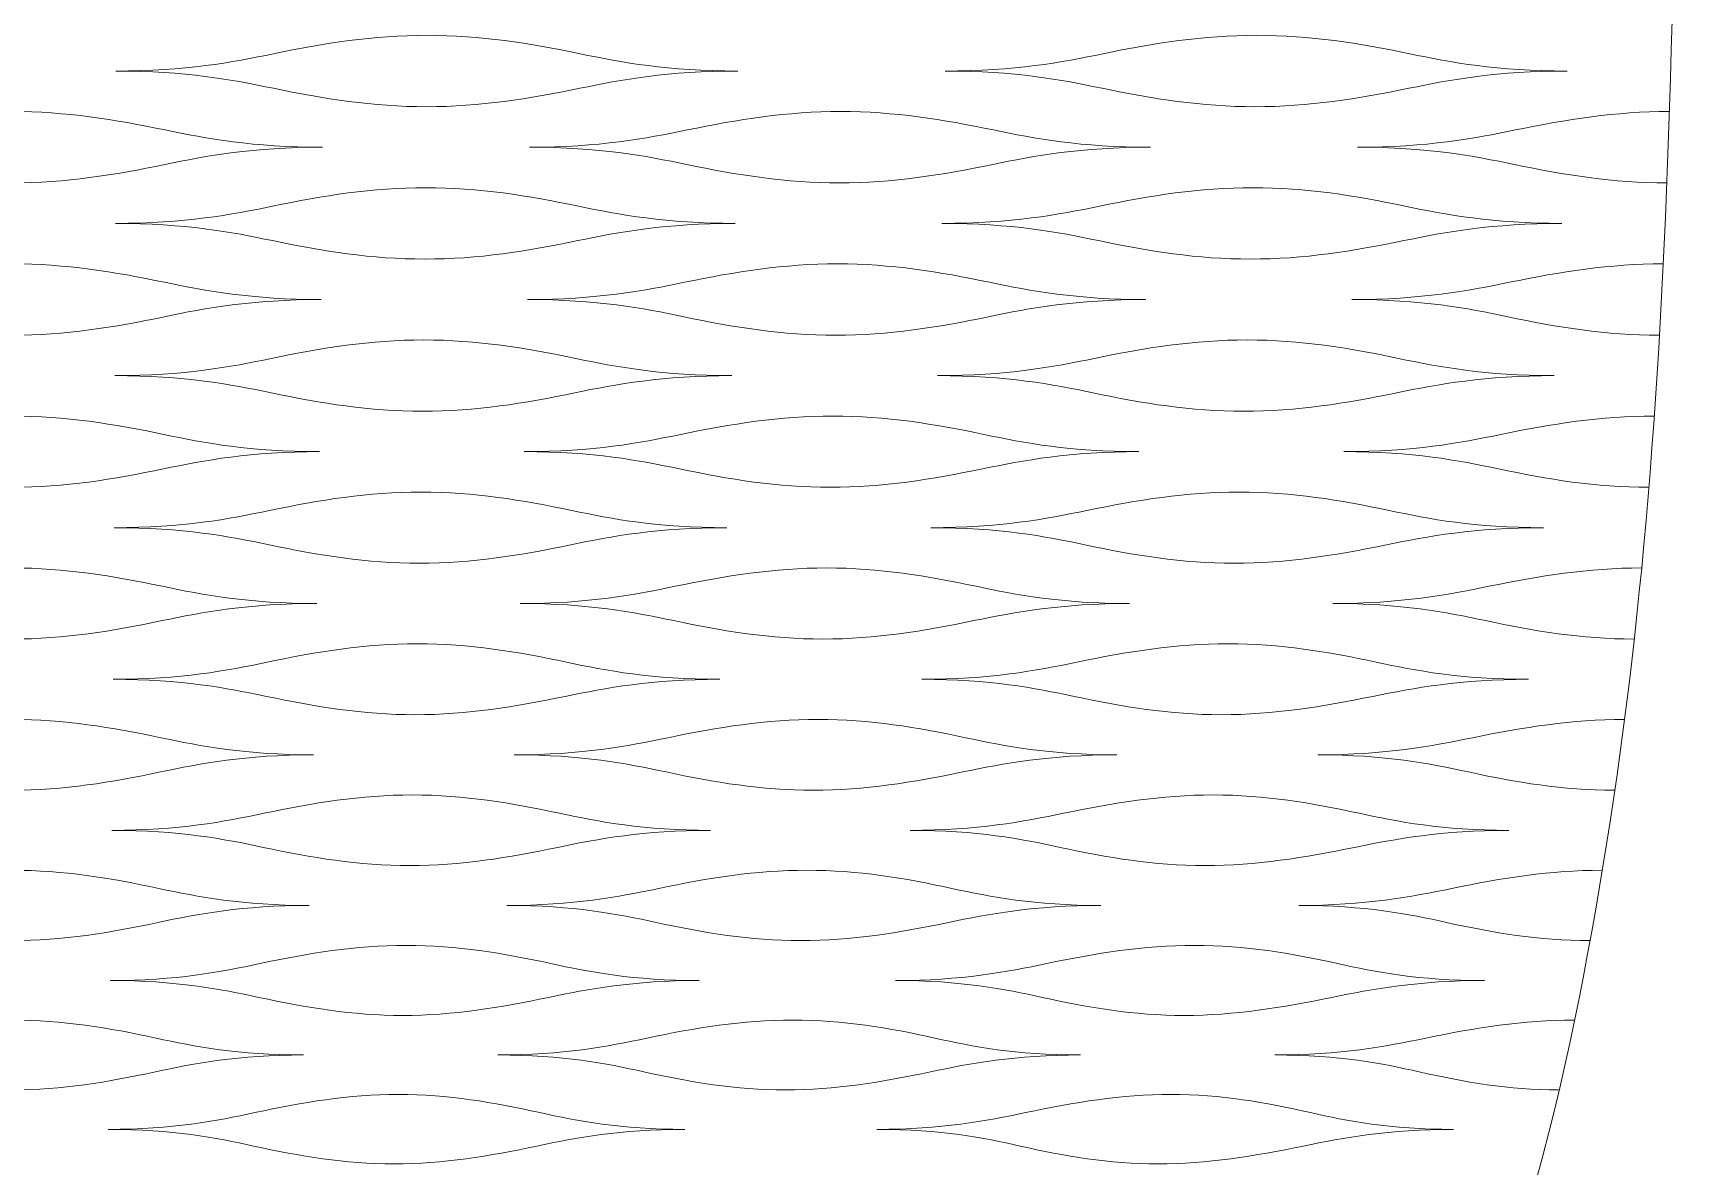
# Model space of a CAD drawing. Header units: centimetres. Extents: x -29.7 to 21.6, y -14.4 to 13.7.
# Drawn here: x 16.659 to 21.582, y 3.242 to 6.63 of the extents above; entities that cross this region are included whole.
import ezdxf

# ---------------------------------------------------------------- set-up
doc = ezdxf.new("R2010")
doc.units = ezdxf.units.CM
doc.header["$MEASUREMENT"] = 0
doc.layers.add('Layer 1', color=7, linetype='Continuous')

msp = doc.modelspace()

# ---------------------------------------------------------------- linework, layer by layer
at = {"layer": 'Layer 1', "color": 1, "lineweight": 9}
for points, knots in [([(21.58158, 9.70732), (21.58158, 6.85878), (21.58158, 5.4345), (21.33233, 4.0102), (21.33233, 4.0102), (21.08307, 2.58594), (20.58459, 1.16166), (18.59057, -0.26262)], [0, 0, 0, 0, 0.3333333, 0.3333333, 0.3333333, 0.3333333, 1, 1, 1, 1]), ([(16.9066, 6.51608), (17.11587, 6.51608), (17.25457, 6.54206), (17.37831, 6.5677), (17.37831, 6.5677), (17.52952, 6.59902), (17.67729, 6.62291), (17.8372, 6.62291), (17.8372, 6.62291), (17.99711, 6.62291), (18.14462, 6.59902), (18.29549, 6.5677), (18.29549, 6.5677), (18.41891, 6.54206), (18.55732, 6.51608), (18.76658, 6.51608)], [0, 0, 0, 0, 0.2, 0.2, 0.2, 0.2, 0.4, 0.4, 0.4, 0.4, 0.6, 0.6, 0.6, 0.6, 1, 1, 1, 1]), ([(19.38659, 6.51608), (19.59586, 6.51608), (19.73485, 6.54206), (19.85893, 6.5677), (19.85893, 6.5677), (20.0105, 6.59902), (20.15856, 6.62291), (20.31844, 6.62291), (20.31844, 6.62291), (20.47835, 6.62291), (20.62556, 6.59902), (20.77608, 6.5677), (20.77608, 6.5677), (20.89924, 6.54206), (21.03728, 6.51608), (21.24655, 6.51608)], [0, 0, 0, 0, 0.2, 0.2, 0.2, 0.2, 0.4, 0.4, 0.4, 0.4, 0.6, 0.6, 0.6, 0.6, 1, 1, 1, 1]), ([(16.9066, 6.51608), (17.11587, 6.51608), (17.2544, 6.49013), (17.37786, 6.46451), (17.37786, 6.46451), (17.52867, 6.43319), (17.67588, 6.40933), (17.8356, 6.40933), (17.8356, 6.40933), (17.99531, 6.40929), (18.14299, 6.43319), (18.29442, 6.46451), (18.29442, 6.46451), (18.4183, 6.49013), (18.55732, 6.51608), (18.76658, 6.51608)], [0, 0, 0, 0, 0.2, 0.2, 0.2, 0.2, 0.4, 0.4, 0.4, 0.4, 0.6, 0.6, 0.6, 0.6, 1, 1, 1, 1]), ([(19.38659, 6.51608), (19.59586, 6.51608), (19.73391, 6.49013), (19.85687, 6.46451), (19.85687, 6.46451), (20.00716, 6.43319), (20.15394, 6.40933), (20.31362, 6.40933), (20.31362, 6.40933), (20.47333, 6.40929), (20.62147, 6.43319), (20.77346, 6.46451), (20.77346, 6.46451), (20.89783, 6.49013), (21.03728, 6.51608), (21.24655, 6.51608)], [0, 0, 0, 0, 0.2, 0.2, 0.2, 0.2, 0.4, 0.4, 0.4, 0.4, 0.6, 0.6, 0.6, 0.6, 1, 1, 1, 1]), ([(16.59661, 6.39507), (16.75628, 6.39507), (16.90369, 6.3712), (17.05447, 6.33986), (17.05447, 6.33986), (17.17785, 6.31426), (17.31614, 6.2883), (17.52504, 6.2883)], [0, 0, 0, 0, 0.3333333, 0.3333333, 0.3333333, 0.3333333, 1, 1, 1, 1]), ([(19.0744, 6.39507), (18.91468, 6.39507), (18.76685, 6.3712), (18.61552, 6.33986), (18.61552, 6.33986), (18.49167, 6.31426), (18.35294, 6.2883), (18.14399, 6.2883)], [0, 0, 0, 0, 0.3333333, 0.3333333, 0.3333333, 0.3333333, 1, 1, 1, 1]), ([(19.0744, 6.39507), (19.23408, 6.39507), (19.38104, 6.3712), (19.53126, 6.33986), (19.53126, 6.33986), (19.65418, 6.31426), (19.79197, 6.2883), (20.00087, 6.2883)], [0, 0, 0, 0, 0.3333333, 0.3333333, 0.3333333, 0.3333333, 1, 1, 1, 1]), ([(21.55216, 6.39507), (21.39249, 6.39507), (21.24419, 6.3712), (21.0923, 6.33986), (21.0923, 6.33986), (20.96796, 6.31426), (20.82877, 6.2883), (20.61983, 6.2883)], [0, 0, 0, 0, 0.3333333, 0.3333333, 0.3333333, 0.3333333, 1, 1, 1, 1]), ([(16.59661, 6.1815), (16.75605, 6.1815), (16.90327, 6.2054), (17.05414, 6.23672), (17.05414, 6.23672), (17.17759, 6.26235), (17.31614, 6.2883), (17.52504, 6.2883)], [0, 0, 0, 0, 0.3333333, 0.3333333, 0.3333333, 0.3333333, 1, 1, 1, 1]), ([(19.07054, 6.1815), (18.91108, 6.1815), (18.7643, 6.2054), (18.61398, 6.23672), (18.61398, 6.23672), (18.49098, 6.26235), (18.35294, 6.2883), (18.14399, 6.2883)], [0, 0, 0, 0, 0.3333333, 0.3333333, 0.3333333, 0.3333333, 1, 1, 1, 1]), ([(19.07054, 6.1815), (19.22993, 6.1815), (19.3776, 6.2054), (19.52903, 6.23672), (19.52903, 6.23672), (19.65297, 6.26235), (19.79197, 6.2883), (20.00087, 6.2883)], [0, 0, 0, 0, 0.3333333, 0.3333333, 0.3333333, 0.3333333, 1, 1, 1, 1]), ([(21.54441, 6.1815), (21.38495, 6.1815), (21.23863, 6.2054), (21.0889, 6.23672), (21.0889, 6.23672), (20.96637, 6.26235), (20.82877, 6.2883), (20.61983, 6.2883)], [0, 0, 0, 0, 0.3333333, 0.3333333, 0.3333333, 0.3333333, 1, 1, 1, 1]), ([(16.90556, 6.06047), (17.11413, 6.06047), (17.25241, 6.08643), (17.3758, 6.11206), (17.3758, 6.11206), (17.52661, 6.14338), (17.67398, 6.16726), (17.8334, 6.16726), (17.8334, 6.16726), (17.99282, 6.16726), (18.13978, 6.14338), (18.29003, 6.11206), (18.29003, 6.11206), (18.41296, 6.08643), (18.55077, 6.06047), (18.75936, 6.06047)], [0, 0, 0, 0, 0.2, 0.2, 0.2, 0.2, 0.4, 0.4, 0.4, 0.4, 0.6, 0.6, 0.6, 0.6, 1, 1, 1, 1]), ([(19.37726, 6.06047), (19.58585, 6.06047), (19.72457, 6.08643), (19.84845, 6.11206), (19.84845, 6.11206), (19.99983, 6.14338), (20.14763, 6.16726), (20.30702, 6.16726), (20.30702, 6.16726), (20.46647, 6.16726), (20.61299, 6.14338), (20.76266, 6.11206), (20.76266, 6.11206), (20.88516, 6.08643), (21.02245, 6.06047), (21.23106, 6.06047)], [0, 0, 0, 0, 0.2, 0.2, 0.2, 0.2, 0.4, 0.4, 0.4, 0.4, 0.6, 0.6, 0.6, 0.6, 1, 1, 1, 1]), ([(16.90556, 6.06047), (17.11413, 6.06047), (17.25218, 6.03456), (17.37507, 6.00893), (17.37507, 6.00893), (17.5253, 5.97765), (17.67189, 5.95378), (17.83098, 5.95378), (17.83098, 5.95378), (17.99014, 5.95378), (18.13738, 5.97764), (18.28842, 6.00893), (18.28842, 6.00893), (18.41205, 6.03456), (18.55077, 6.06047), (18.75936, 6.06047)], [0, 0, 0, 0, 0.2, 0.2, 0.2, 0.2, 0.4, 0.4, 0.4, 0.4, 0.6, 0.6, 0.6, 0.6, 1, 1, 1, 1]), ([(19.37726, 6.06047), (19.58585, 6.06047), (19.72318, 6.03456), (19.84541, 6.00893), (19.84541, 6.00893), (19.99478, 5.97765), (20.14072, 5.95378), (20.29985, 5.95378), (20.29985, 5.95378), (20.45897, 5.95378), (20.60687, 5.97764), (20.75876, 6.00893), (20.75876, 6.00893), (20.88307, 6.03456), (21.02245, 6.06047), (21.23106, 6.06047)], [0, 0, 0, 0, 0.2, 0.2, 0.2, 0.2, 0.4, 0.4, 0.4, 0.4, 0.6, 0.6, 0.6, 0.6, 1, 1, 1, 1]), ([(16.59661, 5.93955), (16.75569, 5.93955), (16.90254, 5.91568), (17.05267, 5.8844), (17.05267, 5.8844), (17.17553, 5.85877), (17.31315, 5.83285), (17.5212, 5.83285)], [0, 0, 0, 0, 0.3333333, 0.3333333, 0.3333333, 0.3333333, 1, 1, 1, 1]), ([(19.06507, 5.93955), (18.90598, 5.93955), (18.7585, 5.91568), (18.60753, 5.8844), (18.60753, 5.8844), (18.48401, 5.85877), (18.34567, 5.83285), (18.13761, 5.83285)], [0, 0, 0, 0, 0.3333333, 0.3333333, 0.3333333, 0.3333333, 1, 1, 1, 1]), ([(19.06507, 5.93955), (19.22416, 5.93955), (19.37036, 5.91568), (19.51963, 5.8844), (19.51963, 5.8844), (19.64181, 5.85877), (19.77874, 5.83285), (19.9868, 5.83285)], [0, 0, 0, 0, 0.3333333, 0.3333333, 0.3333333, 0.3333333, 1, 1, 1, 1]), ([(21.53354, 5.93955), (21.37445, 5.93955), (21.22632, 5.91568), (21.07452, 5.8844), (21.07452, 5.8844), (20.95029, 5.85877), (20.81126, 5.83285), (20.60321, 5.83285)], [0, 0, 0, 0, 0.3333333, 0.3333333, 0.3333333, 0.3333333, 1, 1, 1, 1]), ([(16.59661, 5.72616), (16.75533, 5.72616), (16.90186, 5.75001), (17.05214, 5.7813), (17.05214, 5.7813), (17.17511, 5.80691), (17.31315, 5.83285), (17.5212, 5.83285)], [0, 0, 0, 0, 0.3333333, 0.3333333, 0.3333333, 0.3333333, 1, 1, 1, 1]), ([(19.05935, 5.72616), (18.90064, 5.72616), (18.75471, 5.75001), (18.60527, 5.7813), (18.60527, 5.7813), (18.483, 5.80691), (18.34567, 5.83285), (18.13761, 5.83285)], [0, 0, 0, 0, 0.3333333, 0.3333333, 0.3333333, 0.3333333, 1, 1, 1, 1]), ([(19.05935, 5.72616), (19.21807, 5.72616), (19.36526, 5.75001), (19.51636, 5.7813), (19.51636, 5.7813), (19.64004, 5.80691), (19.77874, 5.83285), (19.9868, 5.83285)], [0, 0, 0, 0, 0.3333333, 0.3333333, 0.3333333, 0.3333333, 1, 1, 1, 1]), ([(21.52209, 5.72616), (21.36339, 5.72616), (21.21808, 5.75001), (21.06952, 5.7813), (21.06952, 5.7813), (20.9479, 5.80691), (20.81126, 5.83285), (20.60321, 5.83285)], [0, 0, 0, 0, 0.3333333, 0.3333333, 0.3333333, 0.3333333, 1, 1, 1, 1]), ([(16.90404, 5.60522), (17.11161, 5.60522), (17.24924, 5.63115), (17.37213, 5.65677), (17.37213, 5.65677), (17.52229, 5.68806), (17.66907, 5.71192), (17.82774, 5.71192), (17.82774, 5.71192), (17.98645, 5.71194), (18.13264, 5.68806), (18.28198, 5.65677), (18.28198, 5.65677), (18.40419, 5.63115), (18.54112, 5.60522), (18.74865, 5.60522)], [0, 0, 0, 0, 0.2, 0.2, 0.2, 0.2, 0.4, 0.4, 0.4, 0.4, 0.6, 0.6, 0.6, 0.6, 1, 1, 1, 1]), ([(19.36356, 5.60522), (19.57108, 5.60522), (19.70943, 5.63115), (19.83301, 5.65677), (19.83301, 5.65677), (19.98402, 5.68806), (20.13143, 5.71192), (20.29013, 5.71192), (20.29013, 5.71192), (20.44882, 5.71194), (20.59437, 5.68806), (20.74286, 5.65677), (20.74286, 5.65677), (20.86441, 5.63115), (21.00062, 5.60522), (21.20819, 5.60522)], [0, 0, 0, 0, 0.2, 0.2, 0.2, 0.2, 0.4, 0.4, 0.4, 0.4, 0.6, 0.6, 0.6, 0.6, 1, 1, 1, 1]), ([(16.90404, 5.60522), (17.11161, 5.60522), (17.24884, 5.57932), (17.37105, 5.55376), (17.37105, 5.55376), (17.52039, 5.52252), (17.66603, 5.49867), (17.82431, 5.49867), (17.82431, 5.49867), (17.98255, 5.49867), (18.12917, 5.52252), (18.27969, 5.55376), (18.27969, 5.55376), (18.40288, 5.57932), (18.54112, 5.60522), (18.74865, 5.60522)], [0, 0, 0, 0, 0.2, 0.2, 0.2, 0.2, 0.4, 0.4, 0.4, 0.4, 0.6, 0.6, 0.6, 0.6, 1, 1, 1, 1]), ([(19.36356, 5.60522), (19.57108, 5.60522), (19.7074, 5.57932), (19.82862, 5.55376), (19.82862, 5.55376), (19.97672, 5.52252), (20.12151, 5.49867), (20.27972, 5.49867), (20.27972, 5.49867), (20.43799, 5.49867), (20.5855, 5.52252), (20.73726, 5.55376), (20.73726, 5.55376), (20.8614, 5.57932), (21.00062, 5.60522), (21.20819, 5.60522)], [0, 0, 0, 0, 0.2, 0.2, 0.2, 0.2, 0.4, 0.4, 0.4, 0.4, 0.6, 0.6, 0.6, 0.6, 1, 1, 1, 1]), ([(16.59661, 5.48447), (16.75481, 5.48447), (16.90084, 5.46064), (17.05002, 5.42939), (17.05002, 5.42939), (17.17216, 5.40382), (17.30887, 5.37793), (17.51567, 5.37793)], [0, 0, 0, 0, 0.3333333, 0.3333333, 0.3333333, 0.3333333, 1, 1, 1, 1]), ([(19.05152, 5.48447), (18.89328, 5.48447), (18.74636, 5.46064), (18.59597, 5.42939), (18.59597, 5.42939), (18.47291, 5.40382), (18.33519, 5.37793), (18.12838, 5.37793)], [0, 0, 0, 0, 0.3333333, 0.3333333, 0.3333333, 0.3333333, 1, 1, 1, 1]), ([(19.05152, 5.48447), (19.20973, 5.48447), (19.35484, 5.46064), (19.50284, 5.42939), (19.50284, 5.42939), (19.62397, 5.40382), (19.7597, 5.37793), (19.96651, 5.37793)], [0, 0, 0, 0, 0.3333333, 0.3333333, 0.3333333, 0.3333333, 1, 1, 1, 1]), ([(21.50641, 5.48447), (21.3482, 5.48447), (21.20037, 5.46064), (21.04877, 5.42939), (21.04877, 5.42939), (20.92473, 5.40382), (20.78606, 5.37793), (20.57925, 5.37793)], [0, 0, 0, 0, 0.3333333, 0.3333333, 0.3333333, 0.3333333, 1, 1, 1, 1]), ([(16.59661, 5.27138), (16.75432, 5.27138), (16.89989, 5.29522), (17.0493, 5.32647), (17.0493, 5.32647), (17.17156, 5.35204), (17.30887, 5.37793), (17.51567, 5.37793)], [0, 0, 0, 0, 0.3333333, 0.3333333, 0.3333333, 0.3333333, 1, 1, 1, 1]), ([(19.04341, 5.27138), (18.88569, 5.27138), (18.74096, 5.29522), (18.59276, 5.32647), (18.59276, 5.32647), (18.47148, 5.35204), (18.33519, 5.37793), (18.12838, 5.37793)], [0, 0, 0, 0, 0.3333333, 0.3333333, 0.3333333, 0.3333333, 1, 1, 1, 1]), ([(19.04341, 5.27138), (19.20109, 5.27138), (19.34761, 5.29522), (19.4982, 5.32647), (19.4982, 5.32647), (19.62142, 5.35204), (19.7597, 5.37793), (19.96651, 5.37793)], [0, 0, 0, 0, 0.3333333, 0.3333333, 0.3333333, 0.3333333, 1, 1, 1, 1]), ([(21.49018, 5.27138), (21.3325, 5.27138), (21.18868, 5.29522), (21.04167, 5.32647), (21.04167, 5.32647), (20.92135, 5.35204), (20.78606, 5.37793), (20.57925, 5.37793)], [0, 0, 0, 0, 0.3333333, 0.3333333, 0.3333333, 0.3333333, 1, 1, 1, 1]), ([(16.90186, 5.15064), (17.10794, 5.15064), (17.24469, 5.17653), (17.36687, 5.20209), (17.36687, 5.20209), (17.5161, 5.23334), (17.66204, 5.25719), (17.81969, 5.25719), (17.81969, 5.25719), (17.97734, 5.25719), (18.12243, 5.23334), (18.27052, 5.20209), (18.27052, 5.20209), (18.39169, 5.17653), (18.52744, 5.15064), (18.7335, 5.15064)], [0, 0, 0, 0, 0.2, 0.2, 0.2, 0.2, 0.4, 0.4, 0.4, 0.4, 0.6, 0.6, 0.6, 0.6, 1, 1, 1, 1]), ([(19.34405, 5.15064), (19.55013, 5.15064), (19.68786, 5.17653), (19.81099, 5.20209), (19.81099, 5.20209), (19.96144, 5.23334), (20.10829, 5.25719), (20.26591, 5.25719), (20.26591, 5.25719), (20.42359, 5.25719), (20.56776, 5.23334), (20.71464, 5.20209), (20.71464, 5.20209), (20.83486, 5.17653), (20.96963, 5.15064), (21.17569, 5.15064)], [0, 0, 0, 0, 0.2, 0.2, 0.2, 0.2, 0.4, 0.4, 0.4, 0.4, 0.6, 0.6, 0.6, 0.6, 1, 1, 1, 1]), ([(16.90186, 5.15064), (17.10794, 5.15064), (17.24419, 5.12481), (17.36538, 5.09931), (17.36538, 5.09931), (17.51345, 5.06813), (17.65788, 5.04435), (17.81488, 5.04435), (17.81488, 5.04435), (17.97195, 5.04435), (18.11758, 5.06813), (18.26731, 5.09931), (18.26731, 5.09931), (18.38985, 5.12481), (18.52744, 5.15064), (18.7335, 5.15064)], [0, 0, 0, 0, 0.2, 0.2, 0.2, 0.2, 0.4, 0.4, 0.4, 0.4, 0.6, 0.6, 0.6, 0.6, 1, 1, 1, 1]), ([(19.34405, 5.15064), (19.55013, 5.15064), (19.68502, 5.12481), (19.80487, 5.09931), (19.80487, 5.09931), (19.95136, 5.06813), (20.09448, 5.04435), (20.25151, 5.04435), (20.25151, 5.04435), (20.40857, 5.04435), (20.55545, 5.06813), (20.70685, 5.09931), (20.70685, 5.09931), (20.8307, 5.12481), (20.96963, 5.15064), (21.17569, 5.15064)], [0, 0, 0, 0, 0.2, 0.2, 0.2, 0.2, 0.4, 0.4, 0.4, 0.4, 0.6, 0.6, 0.6, 0.6, 1, 1, 1, 1]), ([(16.59661, 5.03019), (16.75359, 5.03019), (16.89845, 5.00643), (17.04638, 4.97525), (17.04638, 4.97525), (17.16741, 4.94973), (17.30291, 4.92391), (17.50799, 4.92391)], [0, 0, 0, 0, 0.3333333, 0.3333333, 0.3333333, 0.3333333, 1, 1, 1, 1]), ([(19.03251, 5.03019), (18.87551, 5.03019), (18.72937, 5.00643), (18.57983, 4.97525), (18.57983, 4.97525), (18.45747, 4.94973), (18.32063, 4.92391), (18.11555, 4.92391)], [0, 0, 0, 0, 0.3333333, 0.3333333, 0.3333333, 0.3333333, 1, 1, 1, 1]), ([(19.03251, 5.03019), (19.18948, 5.03019), (19.33312, 5.00643), (19.47938, 4.97525), (19.47938, 4.97525), (19.5991, 4.94973), (19.73322, 4.92391), (19.9383, 4.92391)], [0, 0, 0, 0, 0.3333333, 0.3333333, 0.3333333, 0.3333333, 1, 1, 1, 1]), ([(21.46835, 5.03019), (21.31139, 5.03019), (21.164, 5.00643), (21.01284, 4.97525), (21.01284, 4.97525), (20.88916, 4.94973), (20.75097, 4.92391), (20.54587, 4.92391)], [0, 0, 0, 0, 0.3333333, 0.3333333, 0.3333333, 0.3333333, 1, 1, 1, 1]), ([(16.59661, 4.81765), (16.75288, 4.81765), (16.8972, 4.84141), (17.0454, 4.87259), (17.0454, 4.87259), (17.16666, 4.89809), (17.30291, 4.92391), (17.50799, 4.92391)], [0, 0, 0, 0, 0.3333333, 0.3333333, 0.3333333, 0.3333333, 1, 1, 1, 1]), ([(19.02137, 4.81765), (18.8651, 4.81765), (18.72201, 4.84141), (18.57545, 4.87259), (18.57545, 4.87259), (18.45554, 4.89809), (18.32063, 4.92391), (18.11555, 4.92391)], [0, 0, 0, 0, 0.3333333, 0.3333333, 0.3333333, 0.3333333, 1, 1, 1, 1]), ([(19.02137, 4.81765), (19.17766, 4.81765), (19.32324, 4.84141), (19.47303, 4.87259), (19.47303, 4.87259), (19.59563, 4.89809), (19.73322, 4.92391), (19.9383, 4.92391)], [0, 0, 0, 0, 0.3333333, 0.3333333, 0.3333333, 0.3333333, 1, 1, 1, 1]), ([(21.44612, 4.81765), (21.28985, 4.81765), (21.14803, 4.84141), (21.00311, 4.87259), (21.00311, 4.87259), (20.8845, 4.89809), (20.75097, 4.92391), (20.54587, 4.92391)], [0, 0, 0, 0, 0.3333333, 0.3333333, 0.3333333, 0.3333333, 1, 1, 1, 1]), ([(16.89891, 4.6972), (17.10297, 4.6972), (17.23846, 4.72303), (17.3596, 4.74853), (17.3596, 4.74853), (17.50759, 4.7797), (17.65238, 4.80348), (17.8086, 4.80348), (17.8086, 4.80348), (17.9648, 4.80348), (18.10836, 4.7797), (18.25478, 4.74853), (18.25478, 4.74853), (18.37457, 4.72303), (18.50869, 4.6972), (18.71278, 4.6972)], [0, 0, 0, 0, 0.2, 0.2, 0.2, 0.2, 0.4, 0.4, 0.4, 0.4, 0.6, 0.6, 0.6, 0.6, 1, 1, 1, 1]), ([(19.31738, 4.6972), (19.52146, 4.6972), (19.6583, 4.72303), (19.78074, 4.74853), (19.78074, 4.74853), (19.93038, 4.7797), (20.07641, 4.80348), (20.23262, 4.80348), (20.23262, 4.80348), (20.38883, 4.80348), (20.53117, 4.7797), (20.67593, 4.74853), (20.67593, 4.74853), (20.79437, 4.72303), (20.92715, 4.6972), (21.13125, 4.6972)], [0, 0, 0, 0, 0.2, 0.2, 0.2, 0.2, 0.4, 0.4, 0.4, 0.4, 0.6, 0.6, 0.6, 0.6, 1, 1, 1, 1]), ([(16.89891, 4.6972), (17.10297, 4.6972), (17.23782, 4.67148), (17.35763, 4.64609), (17.35763, 4.64609), (17.50405, 4.61502), (17.64678, 4.59137), (17.80215, 4.59137), (17.80215, 4.59137), (17.95758, 4.59137), (18.10191, 4.61502), (18.25053, 4.64609), (18.25053, 4.64609), (18.37208, 4.67148), (18.50869, 4.6972), (18.71278, 4.6972)], [0, 0, 0, 0, 0.2, 0.2, 0.2, 0.2, 0.4, 0.4, 0.4, 0.4, 0.6, 0.6, 0.6, 0.6, 1, 1, 1, 1]), ([(19.31738, 4.6972), (19.52146, 4.6972), (19.65451, 4.67148), (19.7726, 4.64609), (19.7726, 4.64609), (19.91686, 4.61502), (20.05792, 4.59137), (20.21331, 4.59137), (20.21331, 4.59137), (20.36871, 4.59137), (20.51475, 4.61502), (20.66545, 4.64609), (20.66545, 4.64609), (20.78881, 4.67148), (20.92715, 4.6972), (21.13125, 4.6972)], [0, 0, 0, 0, 0.2, 0.2, 0.2, 0.2, 0.4, 0.4, 0.4, 0.4, 0.6, 0.6, 0.6, 0.6, 1, 1, 1, 1]), ([(16.59661, 4.57724), (16.75192, 4.57724), (16.89528, 4.55357), (17.04147, 4.52254), (17.04147, 4.52254), (17.1611, 4.49711), (17.29492, 4.47138), (17.49768, 4.47138)], [0, 0, 0, 0, 0.3333333, 0.3333333, 0.3333333, 0.3333333, 1, 1, 1, 1]), ([(19.00678, 4.57724), (18.85149, 4.57724), (18.7065, 4.55357), (18.55817, 4.52254), (18.55817, 4.52254), (18.43678, 4.49711), (18.30119, 4.47138), (18.09844, 4.47138)], [0, 0, 0, 0, 0.3333333, 0.3333333, 0.3333333, 0.3333333, 1, 1, 1, 1]), ([(19.00678, 4.57724), (19.16215, 4.57724), (19.30383, 4.55357), (19.4479, 4.52254), (19.4479, 4.52254), (19.56578, 4.49711), (19.69784, 4.47138), (19.90059, 4.47138)], [0, 0, 0, 0, 0.3333333, 0.3333333, 0.3333333, 0.3333333, 1, 1, 1, 1]), ([(21.417, 4.57724), (21.26167, 4.57724), (21.11505, 4.55357), (20.96459, 4.52254), (20.96459, 4.52254), (20.84147, 4.49711), (20.70407, 4.47138), (20.50129, 4.47138)], [0, 0, 0, 0, 0.3333333, 0.3333333, 0.3333333, 0.3333333, 1, 1, 1, 1]), ([(16.59661, 4.36554), (16.75098, 4.36554), (16.89358, 4.38924), (17.04016, 4.42026), (17.04016, 4.42026), (17.16008, 4.44567), (17.29492, 4.47138), (17.49768, 4.47138)], [0, 0, 0, 0, 0.3333333, 0.3333333, 0.3333333, 0.3333333, 1, 1, 1, 1]), ([(18.99218, 4.36554), (18.83781, 4.36554), (18.69685, 4.38924), (18.55245, 4.42026), (18.55245, 4.42026), (18.43423, 4.44567), (18.30119, 4.47138), (18.09844, 4.47138)], [0, 0, 0, 0, 0.3333333, 0.3333333, 0.3333333, 0.3333333, 1, 1, 1, 1]), ([(18.99218, 4.36554), (19.14659, 4.36554), (19.29083, 4.38924), (19.43955, 4.42026), (19.43955, 4.42026), (19.56123, 4.44567), (19.69784, 4.47138), (19.90059, 4.47138)], [0, 0, 0, 0, 0.3333333, 0.3333333, 0.3333333, 0.3333333, 1, 1, 1, 1]), ([(21.3878, 4.36554), (21.23342, 4.36554), (21.09406, 4.38924), (20.95179, 4.42026), (20.95179, 4.42026), (20.83535, 4.44567), (20.70407, 4.47138), (20.50129, 4.47138)], [0, 0, 0, 0, 0.3333333, 0.3333333, 0.3333333, 0.3333333, 1, 1, 1, 1]), ([(16.89502, 4.24559), (17.0965, 4.24559), (17.23031, 4.27131), (17.35004, 4.29671), (17.35004, 4.29671), (17.49637, 4.32774), (17.63955, 4.35143), (17.79387, 4.35143), (17.79387, 4.35143), (17.94822, 4.35143), (18.0898, 4.32774), (18.234, 4.29671), (18.234, 4.29671), (18.35199, 4.27131), (18.48407, 4.24559), (18.68552, 4.24559)], [0, 0, 0, 0, 0.2, 0.2, 0.2, 0.2, 0.4, 0.4, 0.4, 0.4, 0.6, 0.6, 0.6, 0.6, 1, 1, 1, 1]), ([(19.28232, 4.24559), (19.4838, 4.24559), (19.61943, 4.27131), (19.74088, 4.29671), (19.74088, 4.29671), (19.88933, 4.32774), (20.03419, 4.35143), (20.18851, 4.35143), (20.18851, 4.35143), (20.34285, 4.35143), (20.4828, 4.32774), (20.62487, 4.29671), (20.62487, 4.29671), (20.74109, 4.27131), (20.87138, 4.24559), (21.07282, 4.24559)], [0, 0, 0, 0, 0.2, 0.2, 0.2, 0.2, 0.4, 0.4, 0.4, 0.4, 0.6, 0.6, 0.6, 0.6, 1, 1, 1, 1]), ([(16.89502, 4.24559), (17.0965, 4.24559), (17.22944, 4.21999), (17.34751, 4.19473), (17.34751, 4.19473), (17.49185, 4.16387), (17.63238, 4.14034), (17.78562, 4.14034), (17.78562, 4.14034), (17.93892, 4.14032), (18.08155, 4.16387), (18.22856, 4.19473), (18.22856, 4.19473), (18.34884, 4.21999), (18.48407, 4.24559), (18.68552, 4.24559)], [0, 0, 0, 0, 0.2, 0.2, 0.2, 0.2, 0.4, 0.4, 0.4, 0.4, 0.6, 0.6, 0.6, 0.6, 1, 1, 1, 1]), ([(19.28232, 4.24559), (19.4838, 4.24559), (19.61454, 4.21999), (19.73044, 4.19473), (19.73044, 4.19473), (19.87202, 4.16387), (20.01053, 4.14034), (20.16376, 4.14034), (20.16376, 4.14034), (20.31706, 4.14032), (20.46175, 4.16387), (20.61146, 4.19473), (20.61146, 4.19473), (20.73396, 4.21999), (20.87138, 4.24559), (21.07282, 4.24559)], [0, 0, 0, 0, 0.2, 0.2, 0.2, 0.2, 0.4, 0.4, 0.4, 0.4, 0.6, 0.6, 0.6, 0.6, 1, 1, 1, 1]), ([(16.59661, 4.12629), (16.7498, 4.12629), (16.89112, 4.10273), (17.03513, 4.07187), (17.03513, 4.07187), (17.15298, 4.0466), (17.28471, 4.02104), (17.48452, 4.02104)], [0, 0, 0, 0, 0.3333333, 0.3333333, 0.3333333, 0.3333333, 1, 1, 1, 1]), ([(18.97353, 4.12629), (18.82033, 4.12629), (18.67694, 4.10273), (18.53025, 4.07187), (18.53025, 4.07187), (18.41021, 4.0466), (18.27625, 4.02104), (18.07644, 4.02104)], [0, 0, 0, 0, 0.3333333, 0.3333333, 0.3333333, 0.3333333, 1, 1, 1, 1]), ([(18.97353, 4.12629), (19.1267, 4.12629), (19.26599, 4.10273), (19.40731, 4.07187), (19.40731, 4.07187), (19.52294, 4.0466), (19.65245, 4.02104), (19.85225, 4.02104)], [0, 0, 0, 0, 0.3333333, 0.3333333, 0.3333333, 0.3333333, 1, 1, 1, 1]), ([(21.35043, 4.12629), (21.19726, 4.12629), (21.05182, 4.10273), (20.90241, 4.07187), (20.90241, 4.07187), (20.78017, 4.0466), (20.64395, 4.02104), (20.44418, 4.02104)], [0, 0, 0, 0, 0.3333333, 0.3333333, 0.3333333, 0.3333333, 1, 1, 1, 1]), ([(16.59661, 3.91577), (16.74862, 3.91577), (16.88903, 3.93932), (17.03349, 3.97018), (17.03349, 3.97018), (17.1517, 3.99544), (17.28471, 4.02104), (17.48452, 4.02104)], [0, 0, 0, 0, 0.3333333, 0.3333333, 0.3333333, 0.3333333, 1, 1, 1, 1]), ([(18.95514, 3.91577), (18.80314, 3.91577), (18.6648, 3.93932), (18.52302, 3.97018), (18.52302, 3.97018), (18.407, 3.99544), (18.27625, 4.02104), (18.07644, 4.02104)], [0, 0, 0, 0, 0.3333333, 0.3333333, 0.3333333, 0.3333333, 1, 1, 1, 1]), ([(18.95514, 3.91577), (19.10716, 3.91577), (19.24963, 3.93932), (19.39678, 3.97018), (19.39678, 3.97018), (19.51721, 3.99544), (19.65245, 4.02104), (19.85225, 4.02104)], [0, 0, 0, 0, 0.3333333, 0.3333333, 0.3333333, 0.3333333, 1, 1, 1, 1]), ([(21.3137, 3.91577), (21.16169, 3.91577), (21.0254, 3.93932), (20.88631, 3.97018), (20.88631, 3.97018), (20.77251, 3.99544), (20.64395, 4.02104), (20.44418, 4.02104)], [0, 0, 0, 0, 0.3333333, 0.3333333, 0.3333333, 0.3333333, 1, 1, 1, 1]), ([(16.89011, 3.79647), (17.08828, 3.79647), (17.22001, 3.82205), (17.33797, 3.84732), (17.33797, 3.84732), (17.48213, 3.87818), (17.62332, 3.90172), (17.77521, 3.90174), (17.77521, 3.90174), (17.92717, 3.90174), (18.06633, 3.87818), (18.20781, 3.84732), (18.20781, 3.84732), (18.32357, 3.82205), (18.45309, 3.79647), (18.65122, 3.79647)], [0, 0, 0, 0, 0.2, 0.2, 0.2, 0.2, 0.4, 0.4, 0.4, 0.4, 0.6, 0.6, 0.6, 0.6, 1, 1, 1, 1]), ([(19.23827, 3.79647), (19.43641, 3.79647), (19.5704, 3.82205), (19.69057, 3.84732), (19.69057, 3.84732), (19.8374, 3.87818), (19.98065, 3.90172), (20.13257, 3.90174), (20.13257, 3.90174), (20.28449, 3.90174), (20.4216, 3.87818), (20.5604, 3.84732), (20.5604, 3.84732), (20.67394, 3.82205), (20.80125, 3.79647), (20.99938, 3.79647)], [0, 0, 0, 0, 0.2, 0.2, 0.2, 0.2, 0.4, 0.4, 0.4, 0.4, 0.6, 0.6, 0.6, 0.6, 1, 1, 1, 1]), ([(16.89011, 3.79647), (17.08828, 3.79647), (17.21893, 3.77113), (17.33482, 3.74608), (17.33482, 3.74608), (17.47647, 3.71549), (17.61432, 3.69214), (17.76487, 3.69214), (17.76487, 3.69214), (17.91549, 3.69214), (18.05592, 3.71549), (18.20095, 3.74608), (18.20095, 3.74608), (18.31962, 3.77113), (18.45309, 3.79647), (18.65122, 3.79647)], [0, 0, 0, 0, 0.2, 0.2, 0.2, 0.2, 0.4, 0.4, 0.4, 0.4, 0.6, 0.6, 0.6, 0.6, 1, 1, 1, 1]), ([(19.23827, 3.79647), (19.43641, 3.79647), (19.56427, 3.77113), (19.67742, 3.74608), (19.67742, 3.74608), (19.8157, 3.71549), (19.95093, 3.69214), (20.10151, 3.69214), (20.10151, 3.69214), (20.25213, 3.69214), (20.39512, 3.71549), (20.54354, 3.74608), (20.54354, 3.74608), (20.665, 3.77113), (20.80125, 3.79647), (20.99938, 3.79647)], [0, 0, 0, 0, 0.2, 0.2, 0.2, 0.2, 0.4, 0.4, 0.4, 0.4, 0.6, 0.6, 0.6, 0.6, 1, 1, 1, 1]), ([(16.59661, 3.67825), (16.74711, 3.67825), (16.88592, 3.65488), (17.02717, 3.62431), (17.02717, 3.62431), (17.14277, 3.59926), (17.27188, 3.57391), (17.46795, 3.57391)], [0, 0, 0, 0, 0.3333333, 0.3333333, 0.3333333, 0.3333333, 1, 1, 1, 1]), ([(18.9317, 3.67825), (18.78121, 3.67825), (18.63984, 3.65488), (18.49517, 3.62431), (18.49517, 3.62431), (18.37683, 3.59926), (18.24493, 3.57391), (18.04885, 3.57391)], [0, 0, 0, 0, 0.3333333, 0.3333333, 0.3333333, 0.3333333, 1, 1, 1, 1]), ([(18.9317, 3.67825), (19.08218, 3.67825), (19.21843, 3.65488), (19.35633, 3.62431), (19.35633, 3.62431), (19.46917, 3.59926), (19.59547, 3.57391), (19.79154, 3.57391)], [0, 0, 0, 0, 0.3333333, 0.3333333, 0.3333333, 0.3333333, 1, 1, 1, 1]), ([(21.2668, 3.67825), (21.11632, 3.67825), (20.97235, 3.65488), (20.82435, 3.62431), (20.82435, 3.62431), (20.70319, 3.59926), (20.56852, 3.57391), (20.37244, 3.57391)], [0, 0, 0, 0, 0.3333333, 0.3333333, 0.3333333, 0.3333333, 1, 1, 1, 1]), ([(16.59661, 3.46957), (16.74561, 3.46957), (16.8833, 3.4929), (17.02511, 3.5235), (17.02511, 3.5235), (17.1412, 3.54854), (17.27188, 3.57391), (17.46795, 3.57391)], [0, 0, 0, 0, 0.3333333, 0.3333333, 0.3333333, 0.3333333, 1, 1, 1, 1]), ([(18.9087, 3.46957), (18.75965, 3.46957), (18.62458, 3.4929), (18.48611, 3.5235), (18.48611, 3.5235), (18.3728, 3.54854), (18.24493, 3.57391), (18.04885, 3.57391)], [0, 0, 0, 0, 0.3333333, 0.3333333, 0.3333333, 0.3333333, 1, 1, 1, 1]), ([(18.9087, 3.46957), (19.0577, 3.46957), (19.19795, 3.4929), (19.34317, 3.5235), (19.34317, 3.5235), (19.46197, 3.54854), (19.59547, 3.57391), (19.79154, 3.57391)], [0, 0, 0, 0, 0.3333333, 0.3333333, 0.3333333, 0.3333333, 1, 1, 1, 1]), ([(21.22076, 3.46957), (21.07175, 3.46957), (20.93922, 3.4929), (20.80412, 3.5235), (20.80412, 3.5235), (20.6936, 3.54854), (20.56852, 3.57391), (20.37244, 3.57391)], [0, 0, 0, 0, 0.3333333, 0.3333333, 0.3333333, 0.3333333, 1, 1, 1, 1]), ([(16.88395, 3.35132), (17.078, 3.35132), (17.20711, 3.37667), (17.32287, 3.40172), (17.32287, 3.40172), (17.4643, 3.43229), (17.60293, 3.45564), (17.75184, 3.45566), (17.75184, 3.45566), (17.90076, 3.45566), (18.03684, 3.43232), (18.17493, 3.40172), (18.17493, 3.40172), (18.28794, 3.37667), (18.41427, 3.35132), (18.60825, 3.35132)], [0, 0, 0, 0, 0.2, 0.2, 0.2, 0.2, 0.4, 0.4, 0.4, 0.4, 0.6, 0.6, 0.6, 0.6, 1, 1, 1, 1]), ([(19.18303, 3.35132), (19.37701, 3.35132), (19.50893, 3.37667), (19.62747, 3.40172), (19.62747, 3.40172), (19.77226, 3.43229), (19.91349, 3.45564), (20.06237, 3.45566), (20.06237, 3.45566), (20.21129, 3.45566), (20.34482, 3.43232), (20.47953, 3.40172), (20.47953, 3.40172), (20.58976, 3.37667), (20.7133, 3.35132), (20.90728, 3.35132)], [0, 0, 0, 0, 0.2, 0.2, 0.2, 0.2, 0.4, 0.4, 0.4, 0.4, 0.6, 0.6, 0.6, 0.6, 1, 1, 1, 1]), ([(16.88395, 3.35132), (17.078, 3.35132), (17.20571, 3.32635), (17.31888, 3.30168), (17.31888, 3.30168), (17.45715, 3.27156), (17.59157, 3.24857), (17.73878, 3.24855), (17.73878, 3.24855), (17.886, 3.24855), (18.02372, 3.27154), (18.16628, 3.30168), (18.16628, 3.30168), (18.28296, 3.32635), (18.41427, 3.35132), (18.60825, 3.35132)], [0, 0, 0, 0, 0.2, 0.2, 0.2, 0.2, 0.4, 0.4, 0.4, 0.4, 0.6, 0.6, 0.6, 0.6, 1, 1, 1, 1]), ([(19.18303, 3.35132), (19.37701, 3.35132), (19.50121, 3.32635), (19.61085, 3.30168), (19.61085, 3.30168), (19.74481, 3.27156), (19.87595, 3.24857), (20.02316, 3.24855), (20.02316, 3.24855), (20.17041, 3.24855), (20.3114, 3.27154), (20.45826, 3.30168), (20.45826, 3.30168), (20.57843, 3.32635), (20.7133, 3.35132), (20.90728, 3.35132)], [0, 0, 0, 0, 0.2, 0.2, 0.2, 0.2, 0.4, 0.4, 0.4, 0.4, 0.6, 0.6, 0.6, 0.6, 1, 1, 1, 1])]:
    msp.add_open_spline(points, degree=3, knots=knots, dxfattribs=at)

doc.saveas('drawing.dxf')
